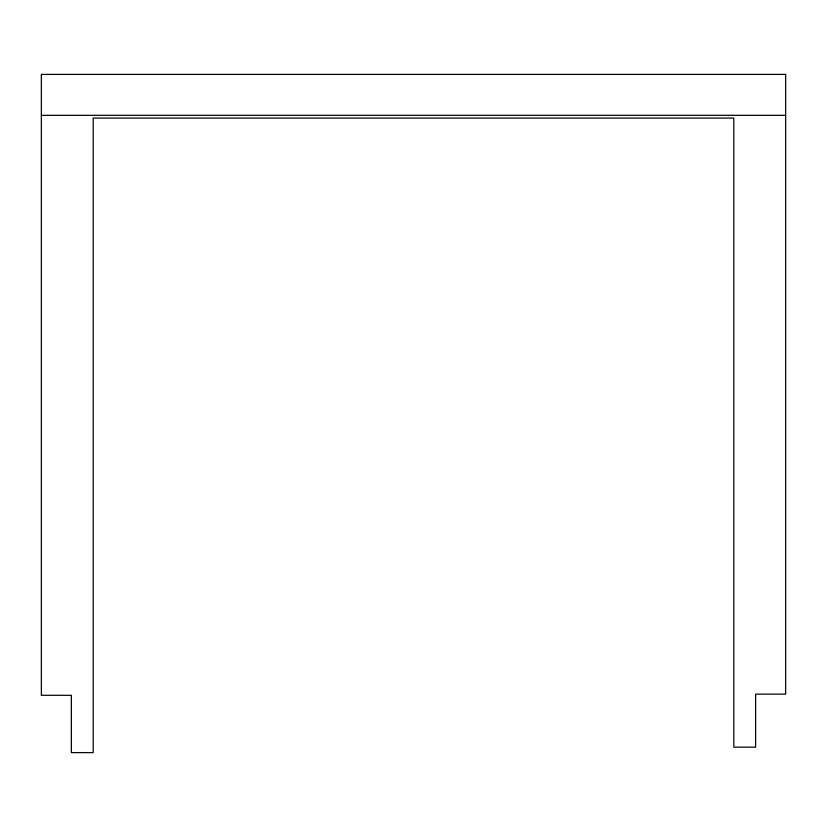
<?xml version="1.0" encoding="UTF-8"?>
<svg xmlns="http://www.w3.org/2000/svg" width="827" height="827" viewBox="0 0 827 827"><rect width="100%" height="100%" fill="white"/><g stroke="black" fill="none" stroke-linecap="round" stroke-linejoin="round"><path stroke-width="1.24" d="M41.35 115.325L785.65 115.325M785.65 74.399L41.35 74.399L41.35 695.3L71.37 695.3L71.37 752.601L93.193 752.601L93.193 118.054L733.807 118.054L733.807 747.143L755.63 747.143L755.63 694.122L785.65 694.122L785.65 74.399"/></g></svg>
